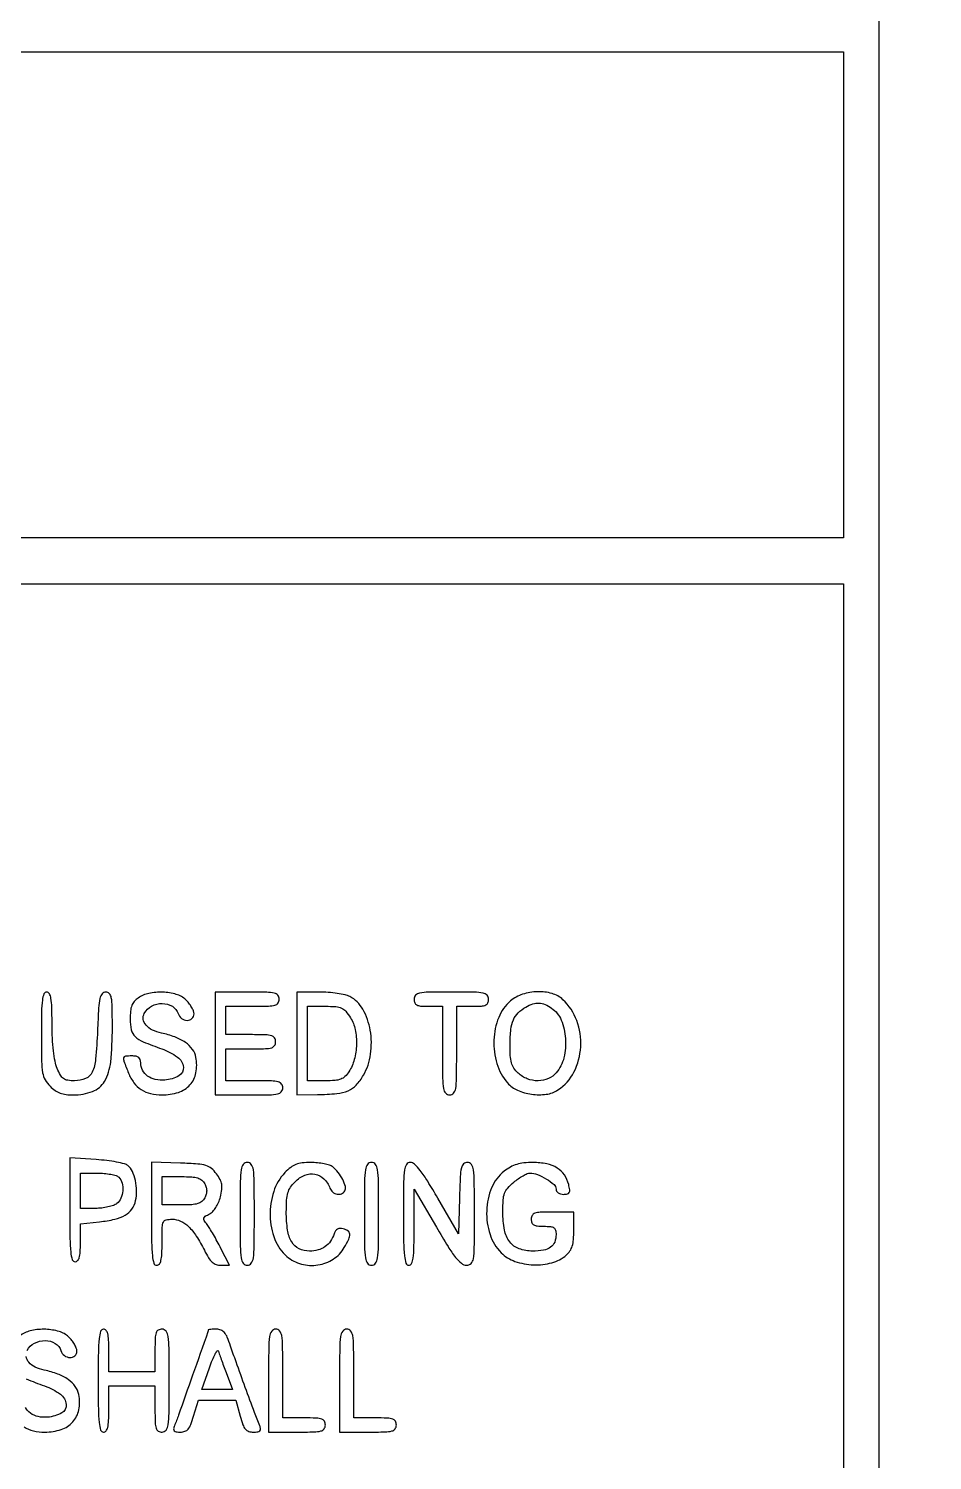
# Model space of a CAD drawing. Extents: x 0 to 1066, y 0 to 761.
# Drawn here: x 941.46 to 963, y 368.77 to 402.91 of the extents above; entities that cross this region are included whole.
import ezdxf

# ---------------------------------------------------------------- set-up
doc = ezdxf.new("R2010")
doc.units = 0
doc.header["$MEASUREMENT"] = 0

msp = doc.modelspace()

# ---------------------------------------------------------------- linework, layer by layer
for points in [[(409.06215, 749.15415), (40.8618, 749.132981), (40.8618, 380.65769), (40.8618, 12.1824), (501.2973, 12.1824), (961.7328, 12.1824), (961.7328, 380.646631), (961.7328, 749.110861), (961.41555, 749.1633, 0.040886), (961.153339, 749.184871, 0.000002), (934.190609, 749.194398, 0.000089), (904.448031, 749.199508, 0.000054), (869.1804, 749.195529, -0.000029), (813.61687, 749.186499, -0.000004), (696.10453, 749.175037, -0.000004), (556.774728, 749.163736, -0.000004)], [(941.7672, 378.919555, 0.003964), (941.772225, 378.285702, 0.037977), (941.79697, 378.016831, 0.086932), (941.85689, 377.848039, 0.067817), (941.974855, 377.692855, 0.045287), (942.092029, 377.59518, 0.061733), (942.213829, 377.531605, 0.057123), (942.354702, 377.496588, 0.032389), (942.530316, 377.4852, 0.091481), (942.988083, 377.56966, 0.171956), (943.270883, 377.810525, 0.107033), (943.418919, 378.27033, 0.02456), (943.4592, 379.089883, 0.004091), (943.455058, 379.596082, 0.042042), (943.434104, 379.804079, 0.139542), (943.385841, 379.901071, 0.210994), (943.300867, 379.9386, 0.224554), (943.214366, 379.897689, 0.120063), (943.162004, 379.788807, 0.038088), (943.13121, 379.558874, 0.003955), (943.104425, 379.013662, -0.011778), (943.06075, 378.33991, -0.086058), (942.977904, 378.028462, -0.186836), (942.822186, 377.877554, -0.100409), (942.556224, 377.8236, -0.036356), (942.394466, 377.835377, -0.118728), (942.295554, 377.875081, -0.110433), (942.221563, 377.957302, -0.02926), (942.143583, 378.116983, -0.051176), (942.092026, 378.287561, -0.018965), (942.053664, 378.535797, -0.016895), (942.029092, 378.83619, -0.011958), (942.021, 379.174483, 0.005918), (942.016205, 379.579643, 0.03524), (941.996338, 379.790097, 0.084231), (941.958149, 379.900637, 0.274093), (941.8941, 379.9386, 0.308918), (941.827915, 379.893395, 0.062189), (941.790984, 379.747609, 0.026926), (941.771683, 379.472539, 0.004053)], [(944.07255, 379.796944, 0.064007), (943.979752, 379.712732, 0.085808), (943.921951, 379.615165, 0.066535), (943.891434, 379.485274, 0.024477), (943.8822, 379.296758, 0.055339), (943.910837, 379.038812, 0.149321), (944.001073, 378.880324, 0.090969), (944.194844, 378.754662, 0.013145), (944.636297, 378.584657, -0.070637), (945.010795, 378.388569, -0.215768), (945.150551, 378.145824, -0.299828), (945.042796, 377.941464, -0.104684), (944.709004, 377.84027, -0.073735), (944.482538, 377.854205, -0.104161), (944.298247, 377.935673, -0.119079), (944.178923, 378.074512, -0.118782), (944.136, 378.252643, 0.082235), (944.123546, 378.327852, 0.147435), (944.087433, 378.378334, 0.119852), (944.023224, 378.406894, 0.045016), (943.9245, 378.4158, 0.028442), (943.770093, 378.40701, 0.327023), (943.727992, 378.368113, 0.139119), (943.734629, 378.288942, 0.005125), (943.844489, 378.006001, 0.065244), (943.973277, 377.776252, 0.088006), (944.146642, 377.613438, 0.085852), (944.36894, 377.517565, 0.059042), (944.642073, 377.4852, 0.079385), (945.031277, 377.547386, 0.130563), (945.309088, 377.728024, 0.137881), (945.451228, 378.014502, 0.093265), (945.451428, 378.381247, 0.114024), (945.367895, 378.572128, 0.079467), (945.19887, 378.736886, 0.063948), (944.949522, 378.8687, 0.038754), (944.628366, 378.961434, -0.060203), (944.411687, 379.034177, -0.103319), (944.260606, 379.149045, -0.141227), (944.196242, 379.287835, -0.162669), (944.220678, 379.431146, -0.149104), (944.394437, 379.604203, -0.123853), (944.648831, 379.666698, -0.133716), (944.888153, 379.6001, -0.183571), (945.025673, 379.426672, 0.153609), (945.107587, 379.310012, 0.157876), (945.240616, 379.262861, 0.194842), (945.356596, 379.306172, 0.210147), (945.405, 379.416253, 0.093821), (945.391333, 379.488446, 0.037607), (945.347483, 379.57937, 0.035541), (945.284123, 379.672863, 0.037508), (945.209197, 379.754653, 0.118482), (944.98347, 379.883394, 0.061394), (944.661123, 379.935356, 0.060569), (944.328956, 379.907454, 0.10142)], [(945.9126, 378.7119), (945.9126, 377.4852), (946.7163, 377.4852, 0.004147), (947.207009, 377.48927, 0.047763), (947.398388, 377.510803, 0.16431), (947.485794, 377.562393, 0.179874), (947.52, 377.6544, 0.157888), (947.49046, 377.745616, 0.176663), (947.41425, 377.797163, 0.055952), (947.249378, 377.819253, 0.005351), (946.8432, 377.8236), (946.1664, 377.8236), (946.1664, 378.2043), (946.1664, 378.585), (946.7586, 378.585, 0.006583), (947.108492, 378.589607, 0.063075), (947.255625, 378.612193, 0.183695), (947.32447, 378.663626, 0.142406), (947.3508, 378.7542, 0.142406), (947.32447, 378.844774, 0.183695), (947.255625, 378.896207, 0.063075), (947.108492, 378.918793, 0.006583), (946.7586, 378.9234), (946.1664, 378.9234), (946.1664, 379.2618), (946.1664, 379.6002), (946.8009, 379.6002, 0.005909), (947.178926, 379.604667, 0.059311), (947.334938, 379.62699, 0.180365), (947.407456, 379.678488, 0.150217), (947.4354, 379.7694, 0.17273), (947.402727, 379.861157, 0.168559), (947.319075, 379.91275, 0.050222), (947.136522, 379.934449, 0.004487), (946.674, 379.9386), (945.9126, 379.9386)], [(947.8584, 378.7119), (947.8584, 377.4852), (948.34485, 377.493633, 0.018847), (948.80782, 377.519133, 0.076273), (949.081229, 377.587481, 0.107083), (949.272418, 377.721269, 0.057946), (949.442622, 377.954164, 0.09461), (949.613613, 378.458818, 0.077415), (949.604201, 379.029431, 0.083451), (949.428567, 379.529865, 0.148656), (949.118384, 379.831603, 0.065462), (949.00604, 379.872066, 0.01784), (948.820059, 379.905774, 0.017725), (948.604431, 379.929191, 0.017594), (948.38715, 379.937353), (947.8584, 379.9386)], [(950.6502, 379.7694, 0.094959), (950.666763, 379.682974, 0.184152), (950.71365, 379.631925, 0.098846), (950.806639, 379.60653, 0.017388), (950.9886, 379.6002), (951.327, 379.6002), (951.327, 378.5427, 0.002827), (951.330731, 377.882741, 0.036854), (951.351534, 377.638537, 0.138781), (951.402794, 377.528068, 0.218517), (951.4962, 377.4852, 0.218517), (951.589606, 377.528068, 0.138781), (951.640866, 377.638537, 0.036854), (951.661669, 377.882741, 0.002827), (951.6654, 378.5427), (951.6654, 379.6002), (952.0461, 379.6002, 0.013964), (952.255858, 379.606059, 0.090841), (952.358063, 379.63075, 0.188085), (952.408634, 379.681795, 0.102588), (952.4268, 379.7694, 0.193568), (952.389602, 379.861885, 0.15568), (952.294613, 379.913421, 0.043488), (952.085605, 379.934667, 0.003595), (951.5385, 379.9386, 0.003595), (950.991395, 379.934667, 0.043488), (950.782388, 379.913421, 0.15568), (950.687398, 379.861885, 0.193568)], [(952.949203, 379.726573, 0.123885), (952.666012, 379.333877, 0.085485), (952.552437, 378.794957, 0.082885), (952.624908, 378.232936, 0.104562), (952.876639, 377.774326, 0.111799), (953.114609, 377.597975, 0.06908), (953.451008, 377.502281, 0.069045), (953.800965, 377.501815, 0.111332), (954.078882, 377.605881, 0.131426), (954.459639, 378.03186, 0.103697), (954.620054, 378.631511, 0.101152), (954.52739, 379.257853, 0.118621), (954.196771, 379.757419, 0.118666), (953.937035, 379.904001, 0.075716), (953.591356, 379.947938, 0.073305), (953.236341, 379.886607, 0.095814)], [(949.133353, 379.32525, -0.090931), (949.245674, 379.043531, -0.056823), (949.275735, 378.688609, -0.056208), (949.224825, 378.330788, -0.081785), (949.09603, 378.039909, -0.053857), (949.002767, 377.926366, -0.102503), (948.903765, 377.862735, -0.073821), (948.766088, 377.832009, -0.018052), (948.53325, 377.8236), (948.1122, 377.8236), (948.1122, 378.7119), (948.1122, 379.6002), (948.536443, 379.6002, -0.017821), (948.786418, 379.591288, -0.090339), (948.920917, 379.556735, -0.111314), (949.020676, 379.480366, -0.033754)], [(953.928297, 379.554839, -0.143223), (954.155998, 379.270523, -0.079931), (954.25846, 378.835353, -0.077332), (954.220265, 378.374218, -0.11509), (954.038996, 378.01395, -0.119537), (953.850584, 377.874395, -0.098447), (953.604927, 377.823752, -0.09388), (953.348477, 377.870462, -0.097006), (953.130203, 378.007547, -0.056872), (953.029283, 378.12664, -0.080028), (952.971387, 378.252996, -0.054705), (952.943563, 378.424724, -0.014142), (952.937091, 378.705497, -0.025001), (952.956155, 379.050355, -0.075567), (953.015582, 379.277338, -0.098225), (953.129037, 379.442205, -0.062967), (953.3151, 379.582619, -0.051006), (953.479866, 379.655958, -0.090781), (953.626514, 379.675995, -0.090761), (953.770771, 379.642781, -0.050966)], [(942.444, 374.746826, 0.003177), (942.448321, 374.066844, 0.022367), (942.467318, 373.736454, 0.048715), (942.50318, 373.559102, 0.329705), (942.5709, 373.509, 0.208378), (942.631243, 373.53529, 0.11961), (942.670731, 373.605727, 0.055661), (942.692106, 373.736799, 0.012613), (942.6978, 373.962464), (942.6978, 374.415928), (943.15275, 374.462883, 0.029754), (943.518521, 374.522788, 0.076952), (943.766588, 374.620557, 0.106873), (943.924628, 374.765432, 0.100256), (944.013212, 374.96592, 0.058942), (944.036183, 375.198486, 0.048856), (944.00714, 375.445741, 0.051542), (943.935841, 375.662671, 0.114883), (943.831397, 375.800257, 0.111025), (943.747935, 375.842819, 0.015594), (943.557966, 375.88515, 0.017167), (943.326329, 375.921044, 0.01383), (943.075435, 375.944128), (942.444, 375.984651)], [(944.3898, 374.654521, 0.003202), (944.394126, 373.979013, 0.022501), (944.413132, 373.65057, 0.049121), (944.44903, 373.474347, 0.329081), (944.5167, 373.4244, 0.232029), (944.578437, 373.45468, 0.108427), (944.617569, 373.5372, 0.047315), (944.638301, 373.693057, 0.00942), (944.6436, 373.9743, -0.00595), (944.647907, 374.336265, -0.096871), (944.673944, 374.454398, -0.238613), (944.73861, 374.508015, -0.056005), (944.882653, 374.5242, -0.111153), (945.084105, 374.478856, -0.081177), (945.27342, 374.348001, -0.058854), (945.45911, 374.121371, -0.025924), (945.650972, 373.78395, 0.021841), (945.750716, 373.605153, 0.069009), (945.83787, 373.499627, 0.100305), (945.930378, 373.443832, 0.085906), (946.042645, 373.4244), (946.25385, 373.4244), (946.047673, 373.82625, 0.006834), (945.959606, 373.992272, 0.006481), (945.865498, 374.158812, 0.006451), (945.778451, 374.30396, 0.022591), (945.717027, 374.394075, -0.02569), (945.650448, 374.493064, -0.192002), (945.641529, 374.547864, -0.198014), (945.672863, 374.59279, -0.027525), (945.773728, 374.649975, 0.089041), (945.851681, 374.707814, 0.046566), (945.926198, 374.803476, 0.042448), (945.989434, 374.923802, 0.038847), (946.033664, 375.056663, 0.026721), (946.067634, 375.233022, 0.076578), (946.065642, 375.357441, 0.082928), (946.026616, 375.469784, 0.035157), (945.940272, 375.604462, 0.057331), (945.817702, 375.73474, 0.10358), (945.689317, 375.804032, 0.055706), (945.494185, 375.838974, 0.007564), (945.078958, 375.860071), (944.3898, 375.884643)], [(946.5048, 374.6511, 0.002322), (946.508389, 373.878238, 0.031956), (946.528867, 373.598887, 0.123223), (946.579678, 373.472509, 0.240299), (946.674, 373.4244, 0.240299), (946.768322, 373.472509, 0.123223), (946.819133, 373.598887, 0.031956), (946.839611, 373.878238, 0.002322), (946.8432, 374.6511, 0.002322), (946.839611, 375.423962, 0.031956), (946.819133, 375.703312, 0.123223), (946.768322, 375.829691, 0.240299), (946.674, 375.8778, 0.240299), (946.579678, 375.829691, 0.123223), (946.528867, 375.703312, 0.031956), (946.508389, 375.423962, 0.002322)], [(947.571229, 375.63332, 0.114205), (947.303361, 375.18294, 0.083506), (947.220434, 374.604964, 0.085163), (947.330964, 374.042494, 0.127519), (947.619403, 373.636427, 0.108551), (947.965266, 373.454935, 0.105254), (948.359405, 373.432343, 0.106878), (948.723822, 373.571773, 0.11522), (948.986518, 373.846512, 0.021165), (949.095199, 374.049661, 0.127063), (949.118365, 374.166249, 0.232712), (949.075627, 374.241958, 0.086167), (948.961143, 374.294143, 0.067058), (948.884289, 374.303555, 0.120753), (948.823162, 374.287791, 0.12276), (948.776909, 374.245809, 0.07065), (948.744101, 374.177611, -0.072622), (948.657976, 374.000371, -0.089596), (948.529495, 373.869459, -0.08774), (948.361031, 373.789938, -0.066597), (948.158187, 373.7628, -0.114856), (947.908075, 373.821022, -0.145297), (947.734522, 373.981408, -0.099183), (947.634915, 374.264334, -0.035212), (947.6046, 374.694269, -0.014703), (947.612929, 374.977443, -0.055361), (947.642825, 375.152221, -0.07729), (947.704279, 375.284712, -0.049247), (947.812255, 375.416345, -0.096703), (948.045825, 375.573612, -0.146157), (948.287827, 375.600224, -0.15206), (948.498032, 375.49011, -0.107279), (948.643538, 375.26445, 0.127947), (948.709811, 375.170326, 0.131147), (948.81296, 375.121514, 0.142401), (948.920276, 375.132466, 0.159485), (948.999419, 375.199252, 0.211029), (949.013563, 375.301373, 0.047286), (948.948019, 375.468949, 0.046742), (948.839902, 375.64111, 0.065556), (948.711731, 375.769359, 0.088545), (948.634629, 375.809319, 0.025252), (948.503536, 375.842936, 0.02458), (948.349106, 375.866494, 0.023821), (948.191478, 375.875109, 0.026305), (947.98143, 375.865519, 0.068477), (947.834586, 375.830366, 0.074054), (947.709448, 375.758792, 0.034872)], [(949.4658, 374.6511, 0.002322), (949.469389, 373.878238, 0.031956), (949.489867, 373.598887, 0.123223), (949.540678, 373.472509, 0.240299), (949.635, 373.4244, 0.240299), (949.729322, 373.472509, 0.123223), (949.780133, 373.598887, 0.031956), (949.800611, 373.878238, 0.002322), (949.8042, 374.6511, 0.002322), (949.800611, 375.423962, 0.031956), (949.780133, 375.703312, 0.123223), (949.729322, 375.829691, 0.240299), (949.635, 375.8778, 0.240299), (949.540678, 375.829691, 0.123223), (949.489867, 375.703312, 0.031956), (949.469389, 375.423962, 0.002322)], [(950.3964, 374.6511, 0.003213), (950.400728, 373.977579, 0.022561), (950.419738, 373.65, 0.049302), (950.455653, 373.474277, 0.328801), (950.5233, 373.4244, 0.295501), (950.588672, 373.466731, 0.070336), (950.626406, 373.597431, 0.029944), (950.64644, 373.844994, 0.004715), (950.652037, 374.33385), (950.653874, 375.2433), (951.180787, 374.337157, 0.006242), (951.460161, 373.870224, 0.029041), (951.639882, 373.612937, 0.052989), (951.777126, 373.472438, 0.170079), (951.89805, 373.427707, 0.199339), (952.006331, 373.470473, 0.163117), (952.064025, 373.581906, 0.036571), (952.085104, 373.840781, 0.002034), (952.0884, 374.6511, 0.002367), (952.084769, 375.418272, 0.031318), (952.064384, 375.700583, 0.117824), (952.014577, 375.829277, 0.246563), (951.92216, 375.8778, 0.195513), (951.831355, 375.840882, 0.145553), (951.778052, 375.745456, 0.043894), (951.750539, 375.539193, 0.004128), (951.73181, 375.027918), (951.7077, 374.178036), (951.214517, 375.027918, 0.007787), (950.974438, 375.427183, 0.025041), (950.797601, 375.68181, 0.035073), (950.659747, 375.836718, 0.195814), (950.558867, 375.8778, 0.254619), (950.468861, 375.828788, 0.110911), (950.420351, 375.696958, 0.030502), (950.400087, 375.410786, 0.002427)], [(952.794928, 375.665943, 0.129246), (952.498805, 375.273297, 0.088626), (952.380613, 374.724992, 0.087215), (952.459165, 374.161333, 0.118789), (952.72596, 373.725131, 0.112618), (953.054424, 373.518694, 0.075265), (953.492535, 373.435995, 0.075304), (953.935252, 373.486685, 0.113008), (954.277123, 373.668766, 0.065979), (954.364955, 373.767989, 0.074329), (954.419672, 373.882891, 0.054743), (954.448567, 374.035884, 0.019325), (954.4572, 374.259173), (954.4572, 374.6934), (953.9496, 374.6934, 0.008455), (953.655902, 374.688433, 0.072107), (953.5266, 374.6652, 0.188641), (953.465068, 374.613932, 0.12648), (953.442, 374.5242, 0.087745), (953.456999, 374.439392, 0.177212), (953.500163, 374.388236, 0.10769), (953.583766, 374.361953, 0.022514), (953.7381, 374.355, -0.021714), (953.900185, 374.347958, -0.124268), (953.980865, 374.319951, -0.187079), (954.021295, 374.263264, -0.062494), (954.0342, 374.16042, -0.091498), (954.000563, 373.978147, -0.148314), (953.904774, 373.854586, -0.113347), (953.734688, 373.784447, -0.041372), (953.47352, 373.7628, -0.086758), (953.150934, 373.819199, -0.145015), (952.930723, 373.981175, -0.116882), (952.804779, 374.266349, -0.045825), (952.7652, 374.697289, -0.015089), (952.773847, 374.983768, -0.073154), (952.807095, 375.142558, -0.095003), (952.880551, 375.264579, -0.035007), (953.025491, 375.40498, -0.021479), (953.134286, 375.488817, -0.024071), (953.245926, 375.559663, -0.024321), (953.345791, 375.610228, -0.105406), (953.410392, 375.624, -0.095864), (953.587727, 375.589684, -0.042073), (953.802296, 375.481665, -0.039621), (953.984719, 375.348747, -0.218876), (954.0342, 375.241127, 0.137225), (954.047737, 375.192732, 0.104143), (954.085596, 375.152339, 0.087371), (954.143139, 375.125535, 0.065501), (954.212571, 375.1164, 0.051376), (954.305548, 375.125979, 0.224479), (954.348499, 375.158425, 0.158116), (954.35918, 375.221188, 0.023398), (954.334342, 375.34905, 0.090086), (954.232094, 375.57904, 0.105062), (954.059633, 375.744082, 0.089301), (953.81108, 375.842188, 0.048933), (953.4843, 375.874981, 0.02471), (953.264834, 375.864618, 0.049497), (953.094712, 375.830929, 0.05494), (952.946239, 375.767421, 0.038421)], [(943.61148, 375.52248, -0.13151), (943.690634, 375.385469, -0.084316), (943.708, 375.201515, -0.084006), (943.663613, 375.021481, -0.128741), (943.56495, 374.895767, -0.079472), (943.483595, 374.852301, -0.027293), (943.354772, 374.815604, -0.026323), (943.205863, 374.789996, -0.027554), (943.05735, 374.780691), (942.6978, 374.778), (942.6978, 375.201), (942.6978, 375.624), (943.10388, 375.624, -0.022886), (943.266785, 375.61654, -0.026473), (943.420496, 375.594179, -0.026952), (943.546695, 375.561781, -0.120635)], [(945.6588, 375.3702, -0.049536), (945.694962, 375.282826, -0.073486), (945.707053, 375.201, -0.073486), (945.694962, 375.119174, -0.049536), (945.6588, 375.0318, -0.09537), (945.589905, 374.946875, -0.100861), (945.495666, 374.895633, -0.059921), (945.350632, 374.869648, -0.014397), (945.105923, 374.8626), (944.6436, 374.8626), (944.6436, 375.201), (944.6436, 375.5394), (945.105923, 375.5394, -0.014397), (945.350632, 375.532352, -0.059921), (945.495666, 375.506367, -0.100861), (945.589905, 375.455125, -0.09537)], [(943.1208, 370.6749, 0.003213), (943.125128, 370.001379, 0.022561), (943.144138, 369.6738, 0.049302), (943.180053, 369.498077, 0.328801), (943.2477, 369.4482, 0.232029), (943.309437, 369.47848, 0.108427), (943.348569, 369.561, 0.047315), (943.369301, 369.716857, 0.00942), (943.3746, 369.9981), (943.3746, 370.548), (943.9245, 370.548), (944.4744, 370.548), (944.4744, 369.9981, 0.007414), (944.479171, 369.67632, 0.067313), (944.502058, 369.538087, 0.186514), (944.553413, 369.472904, 0.134481), (944.6436, 369.4482, 0.240299), (944.737922, 369.496309, 0.123223), (944.788733, 369.622687, 0.031956), (944.809211, 369.902038, 0.002322), (944.8128, 370.6749, 0.002322), (944.809211, 371.447762, 0.031956), (944.788733, 371.727112, 0.123223), (944.737922, 371.853491, 0.240299), (944.6436, 371.9016, 0.12648), (944.553868, 371.878532, 0.188641), (944.5026, 371.817, 0.072107), (944.479367, 371.687698, 0.008455), (944.4744, 371.394), (944.4744, 370.8864), (943.9245, 370.8864), (943.3746, 370.8864), (943.3746, 371.394, 0.010614), (943.369147, 371.650841, 0.050675), (943.348163, 371.79585, 0.113455), (943.308868, 371.87303, 0.222027), (943.2477, 371.9016, 0.328801), (943.180053, 371.851723, 0.049302), (943.144138, 371.676, 0.022561), (943.125128, 371.348421, 0.003213)], [(945.743395, 371.88045, -0.084799), (945.736891, 371.842434, -0.000052), (945.37092, 370.803662, -0.000388), (945.035376, 369.853928, -0.009822), (944.938375, 369.59625, 0.060048), (944.918783, 369.522519, 0.230938), (944.933032, 369.478662, 0.170663), (944.981125, 369.454554, 0.031659), (945.081379, 369.4482, 0.086283), (945.189494, 369.466997, 0.134827), (945.266323, 369.520959, 0.082591), (945.328396, 369.62797, 0.018432), (945.395868, 369.8289), (945.508276, 370.2096), (945.953243, 370.2096), (946.398211, 370.2096), (946.5048, 369.8289, 0.017944), (946.570185, 369.62399, 0.087286), (946.630412, 369.518531, 0.141822), (946.707634, 369.466152, 0.078722), (946.820946, 369.4482, 0.029308), (946.926092, 369.454368, 0.166988), (946.975822, 369.478276, 0.236769), (946.990664, 369.522066, 0.061225), (946.97089, 369.59625, -0.006965), (946.848601, 369.912606, -0.001209), (946.627345, 370.51404, -0.001323), (946.407617, 371.120787, -0.005089), (946.275852, 371.49975, 0.017403), (946.197081, 371.7095, 0.074917), (946.128322, 371.823275, 0.125362), (946.048616, 371.881172, 0.094981), (945.942049, 371.9016, 0.00999), (945.865884, 371.900078, 0.016528), (945.801752, 371.895387, 0.010464), (945.750648, 371.888862, 0.371455)], [(947.1816, 370.6749), (947.1816, 369.4482), (947.8584, 369.4482, 0.005351), (948.264578, 369.452547, 0.055952), (948.42945, 369.474637, 0.176663), (948.50566, 369.526184, 0.157888), (948.5352, 369.6174, 0.12648), (948.512132, 369.707132, 0.188641), (948.4506, 369.7584, 0.072107), (948.321298, 369.781633, 0.008455), (948.0276, 369.7866), (947.52, 369.7866), (947.52, 370.8441, 0.002827), (947.516269, 371.504059, 0.036854), (947.495466, 371.748263, 0.138781), (947.444206, 371.858732, 0.218517), (947.3508, 371.9016, 0.240299), (947.256478, 371.853491, 0.123223), (947.205667, 371.727112, 0.031956), (947.185189, 371.447762, 0.002322)], [(948.8736, 370.6749), (948.8736, 369.4482), (949.5504, 369.4482, 0.005351), (949.956578, 369.452547, 0.055952), (950.12145, 369.474637, 0.176663), (950.19766, 369.526184, 0.157888), (950.2272, 369.6174, 0.12648), (950.204132, 369.707132, 0.188641), (950.1426, 369.7584, 0.072107), (950.013298, 369.781633, 0.008455), (949.7196, 369.7866), (949.212, 369.7866), (949.212, 370.8441, 0.002827), (949.208269, 371.504059, 0.036854), (949.187466, 371.748263, 0.138781), (949.136206, 371.858732, 0.218517), (949.0428, 371.9016, 0.240299), (948.948478, 371.853491, 0.123223), (948.897667, 371.727112, 0.031956), (948.877189, 371.447762, 0.002322)], [(946.169555, 370.86525), (946.319344, 370.4634), (945.957038, 370.4634), (945.594732, 370.4634), (945.772543, 370.977818, -0.011999), (945.843293, 371.167624, -0.026422), (945.908317, 371.308059, -0.047278), (945.958634, 371.384701, -0.601846), (945.98506, 371.379668, 0.009837), (946.006896, 371.313495, 0.001488), (946.053571, 371.182123, 0.001668), (946.109662, 371.027356, 0.001442)]]:
    msp.add_lwpolyline(points, format="xyb", close=True)
for points in [[(710.559243, 95.267872, -0.000023), (733.258836, 95.240684, -0.000004), (756.324384, 95.211821, -0.198594)], [(542.992229, 95.24091, -0.000004), (565.972908, 95.212432, -0.198597)], [(606.442229, 95.24091, -0.000004), (629.422908, 95.212432, -0.198597)], [(669.892229, 95.24091, -0.000004), (692.872908, 95.212432, -0.198597)], [(941.428878, 371.394146, -0.149104), (941.602637, 371.567203, -0.123853), (941.857031, 371.629698, -0.133716), (942.096353, 371.5631, -0.183571), (942.233873, 371.389672, 0.153609), (942.315787, 371.273012, 0.157876), (942.448816, 371.225861, 0.194842), (942.564796, 371.269172, 0.210147), (942.6132, 371.379253, 0.093821), (942.599533, 371.451446, 0.037607), (942.555683, 371.54237, 0.035541), (942.492323, 371.635863, 0.037508), (942.417397, 371.717653, 0.118482), (942.19167, 371.846394, 0.061394), (941.869323, 371.898356, 0.060569), (941.537156, 371.870454, 0.10142), (941.28075, 371.759944, 0.064007)], [(941.354842, 369.576438, 0.085852), (941.57714, 369.480565, 0.059042), (941.850273, 369.4482, 0.079385), (942.239477, 369.510386, 0.130563), (942.517288, 369.691024, 0.137881), (942.659428, 369.977502, 0.093265), (942.659628, 370.344247, 0.114024), (942.576095, 370.535128, 0.079467), (942.40707, 370.699886, 0.063948), (942.157722, 370.8317, 0.038754), (941.836566, 370.924434, -0.060203), (941.619887, 370.997177, -0.103319), (941.468806, 371.112045, -0.141227), (941.404442, 371.250835, -0.162669)], [(941.403044, 370.717662, 0.013145), (941.844497, 370.547657, -0.070637), (942.218995, 370.351569, -0.215768), (942.358751, 370.108824, -0.299828), (942.250996, 369.904464, -0.104684), (941.917204, 369.80327, -0.073735), (941.690738, 369.817205, -0.104161), (941.506447, 369.898673, -0.119079), (941.387123, 370.037512, -0.118782)]]:
    msp.add_lwpolyline(points, format="xyb")
for points in [[(960.8868, 396.5625), (960.8868, 390.7674), (869.3496, 390.7674), (777.8124, 390.7674), (777.8124, 396.5625), (777.8124, 402.3576), (869.3496, 402.3576), (960.8868, 402.3576)], [(960.8868, 363.3147), (960.8868, 336.9618), (869.3496, 336.9618), (777.8124, 336.9618), (777.8124, 363.3147), (777.8124, 389.6676), (869.3496, 389.6676), (960.8868, 389.6676)]]:
    msp.add_lwpolyline(points, close=True)

doc.saveas('drawing.dxf')
